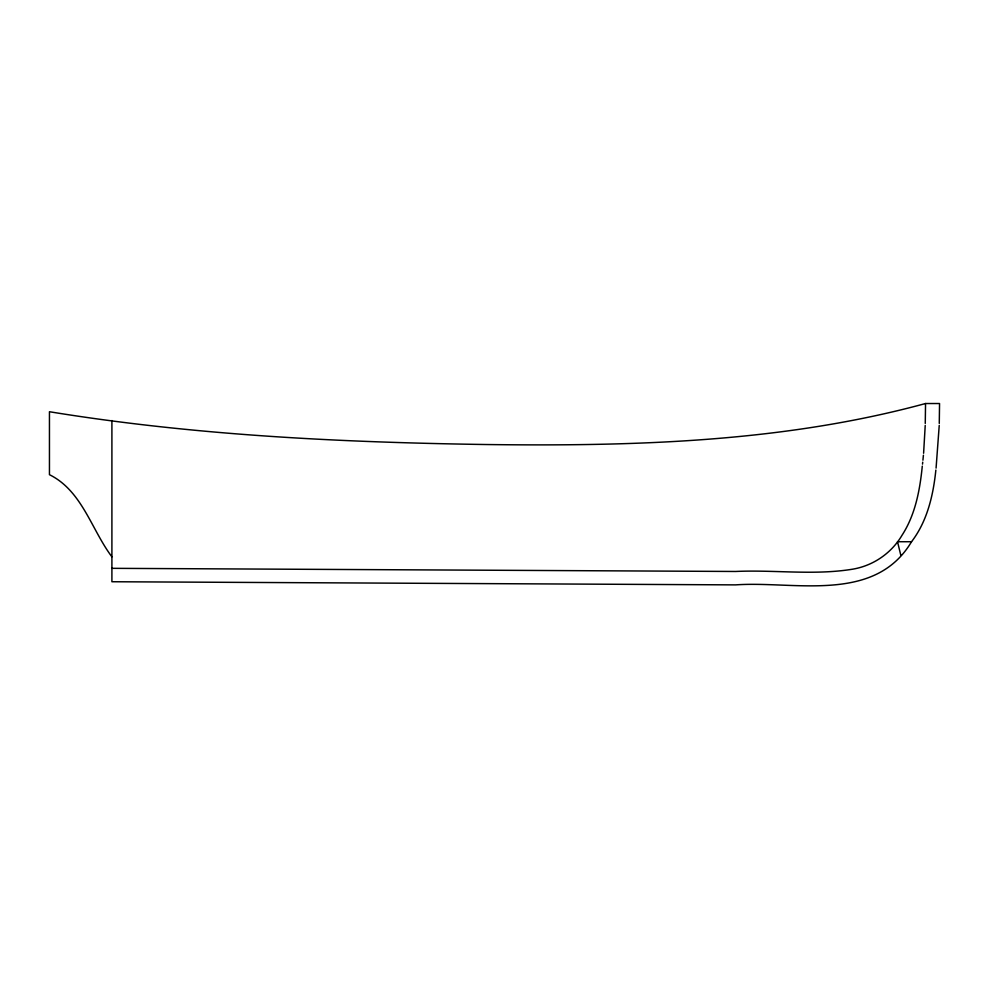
<?xml version="1.0" encoding="UTF-8"?>
<svg xmlns="http://www.w3.org/2000/svg" width="989" height="989" viewBox="0 0 989 989"><rect width="100%" height="100%" fill="white"/><g stroke="black" fill="none" stroke-linecap="round" stroke-linejoin="round"><path stroke-width="1.48" d="M939.266 423.428L939.55 403.524L925.543 403.524L925.259 423.428M925.222 425.418L923.602 453.246M939.229 425.418L936.076 468.094M923.417 455.224L922.922 460.182M922.725 462.16L922.514 464.138M922.292 466.116C919.894 490.062 915.357 514.651 902.067 535.197C891.2 553.617 872.434 566.264 851.269 569.404C813.069 575.388 774.078 569.701 735.593 571.469L111.905 568.329M935.854 470.072C933.257 495.304 927.262 521.228 911.537 541.725C874.387 604.056 794.266 580.728 735.593 584.882L111.905 581.742L111.905 420.548M925.543 403.524C782.769 442.343 633.492 446.348 486.39 444.531C340.278 442.355 193.856 435.271 49.45 411.733L49.45 474.683C82.136 490.816 91.371 529.535 111.905 556.832M911.537 541.725L897.518 541.725L900.781 555.138"/></g></svg>
